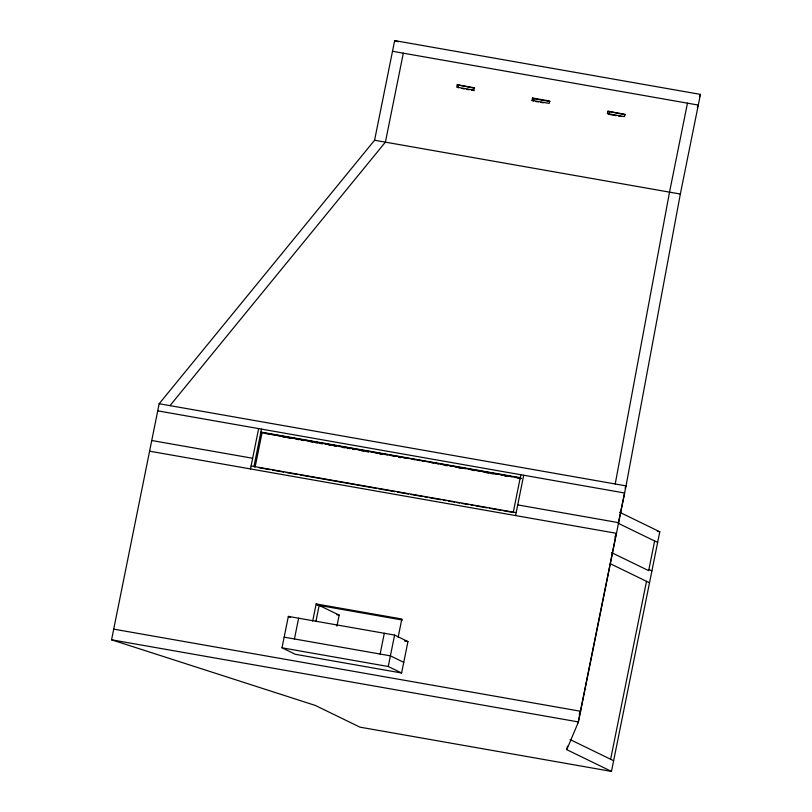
<?xml version="1.0" encoding="UTF-8"?>
<svg xmlns="http://www.w3.org/2000/svg" width="812" height="812" viewBox="0 0 812 812"><rect width="100%" height="100%" fill="white"/><g stroke="black" fill="none" stroke-linecap="round" stroke-linejoin="round"><path stroke-width="1.22" d="M615.222 483.972L669.524 192.139L687.459 103.165M611.477 771.4L359.97 727.156L315.279 705.425L111.559 639.805L159.162 403.737L374.576 140.243L394.662 40.6L700.441 94.395L680.344 194.038L626.042 485.88L578.438 721.939L566.776 749.669L611.477 771.4L659.791 531.779L619.566 512.22M250.502 468.94L258.632 428.614M261.494 429.112L253.963 466.484L255.13 467.042L262.063 432.644L260.896 432.075L520.248 477.7M282.008 647.814L288.341 616.399L394.602 635.086L407.939 641.571L401.605 672.996L295.345 654.299L282.008 647.814L388.258 666.51L401.605 672.996M403.331 53.176L385.395 142.151L169.982 405.645M294.441 638.963L298.623 618.206M312.701 621.028L316.152 603.935L401.838 619.008L398.144 637.318M315.949 621.261L319.157 605.387M336.95 626.113L339.162 615.12L316.152 603.935M457.207 84.773L456.73 87.138L473.863 90.152L474.34 87.787L457.207 84.773L474.543 88.254M458.151 87.828L458.628 85.463M380.128 654.036L384.32 633.279M388.258 666.51L394.602 635.086M532.043 100.394L532.52 98.019L549.663 101.033L549.186 103.408L532.043 100.394L533.464 101.084L533.941 98.709L532.52 98.019M513.306 512.108L520.837 474.736M515.569 515.569L523.699 475.243M607.843 111.264L607.366 113.639L624.499 116.654L624.976 114.289L607.843 111.264L625.179 114.756M608.787 114.33L609.264 111.954M566.776 749.669L567.497 746.116M578.073 722.812L616.105 534.194M610.624 759.261L646.504 581.321M654.634 540.995L648.656 570.653L611.477 552.576M699.457 96.719L700.441 94.395M697.305 107.397L698.279 105.073L392.511 51.278M625.067 488.185L626.042 485.88L159.162 403.737M614.887 537.087L616.47 533.322L149.591 451.188M579.24 714.469L580.59 711.261L113.721 629.127M533.941 98.709L549.856 101.51M461.825 88.478L464.271 88.904M466.717 89.34L469.163 89.767M471.61 90.203L474.066 90.629M535.91 101.51L538.366 101.947M540.812 102.373L543.258 102.809M610.005 114.543L616.125 115.629M618.582 116.055L621.028 116.481M374.576 140.243L680.344 194.038M157.731 410.852L624.601 492.996L618.257 523.517L618.622 522.654L517.721 504.902M262.063 432.644L521.416 478.268M265.219 433.405L322.577 443.494M325.074 443.941L336.3 445.91M338.787 446.346L350.013 448.325M352.499 448.762L354.996 449.198M357.493 449.645L368.709 451.614M371.206 452.051L382.432 454.03M384.918 454.466L387.415 454.903M389.912 455.339L396.144 456.445M398.641 456.882L401.128 457.318M403.625 457.755L406.122 458.191M412.354 459.287L414.851 459.734M417.338 460.171L419.834 460.607M422.331 461.043L424.818 461.49M431.06 462.586L433.547 463.023M436.044 463.459L438.541 463.896M441.028 464.342L447.27 465.438M449.757 465.875L452.254 466.311M454.75 466.748L465.966 468.727M468.463 469.163L479.689 471.143M482.176 471.579L498.385 474.431M500.882 474.868L512.098 476.837M514.595 477.283L520.827 478.38M282.596 436.826L285.093 437.262M287.59 437.709L290.077 438.145M296.319 439.241L298.806 439.678M301.303 440.114L303.8 440.561M310.032 441.657L312.529 442.093M315.015 442.53L317.512 442.966M320.009 443.413L322.496 443.849M328.738 444.946L331.225 445.382M333.722 445.818L336.219 446.255M342.451 447.361L344.948 447.798M347.434 448.234L349.931 448.671M352.428 449.107L354.915 449.554M361.157 450.65L363.644 451.086M366.141 451.523L368.638 451.959M379.854 453.938L382.35 454.375M398.56 457.227L401.057 457.663M444.692 465.347L447.189 465.783M458.404 467.753L460.901 468.199M472.127 470.168L474.614 470.605M485.84 472.584L488.337 473.02M490.824 473.457L493.32 473.903M504.546 475.873L507.033 476.309M518.259 478.288L520.756 478.725M151.742 440.51L252.654 458.262M657.304 531.332L659.791 531.779M251.101 465.976L516.168 512.605M258.866 467.702L270.091 469.681M272.578 470.118L283.804 472.097M286.301 472.533L297.517 474.502M300.014 474.939L376.068 488.327M378.565 488.763L394.774 491.615M397.271 492.052L408.487 494.031M410.984 494.467L422.21 496.436M424.696 496.883L427.193 497.32M429.69 497.756L440.906 499.735M443.403 500.172L445.9 500.608M448.386 501.045L454.629 502.141M457.115 502.587L459.612 503.024M462.109 503.46L468.341 504.556M470.838 504.993L473.325 505.44M475.822 505.876L487.048 507.845M489.534 508.282L500.76 510.261M503.257 510.697L513.225 512.453M316.863 604.991L402.356 620.033M336.878 614.714L339.162 615.12M404.508 640.972L407.939 641.571M284.149 637.156L390.41 655.852L403.757 662.338M111.559 639.805L578.438 721.939M394.662 40.6L398.245 41.757M541.096 99.531L542.517 100.221M618.582 523.466L657.639 542.446M648.9 569.466L651.894 570.917M610.451 563.792L649.509 582.783M570.065 739.549L613.628 760.722M288.341 616.399L290.564 617.475"/></g></svg>
